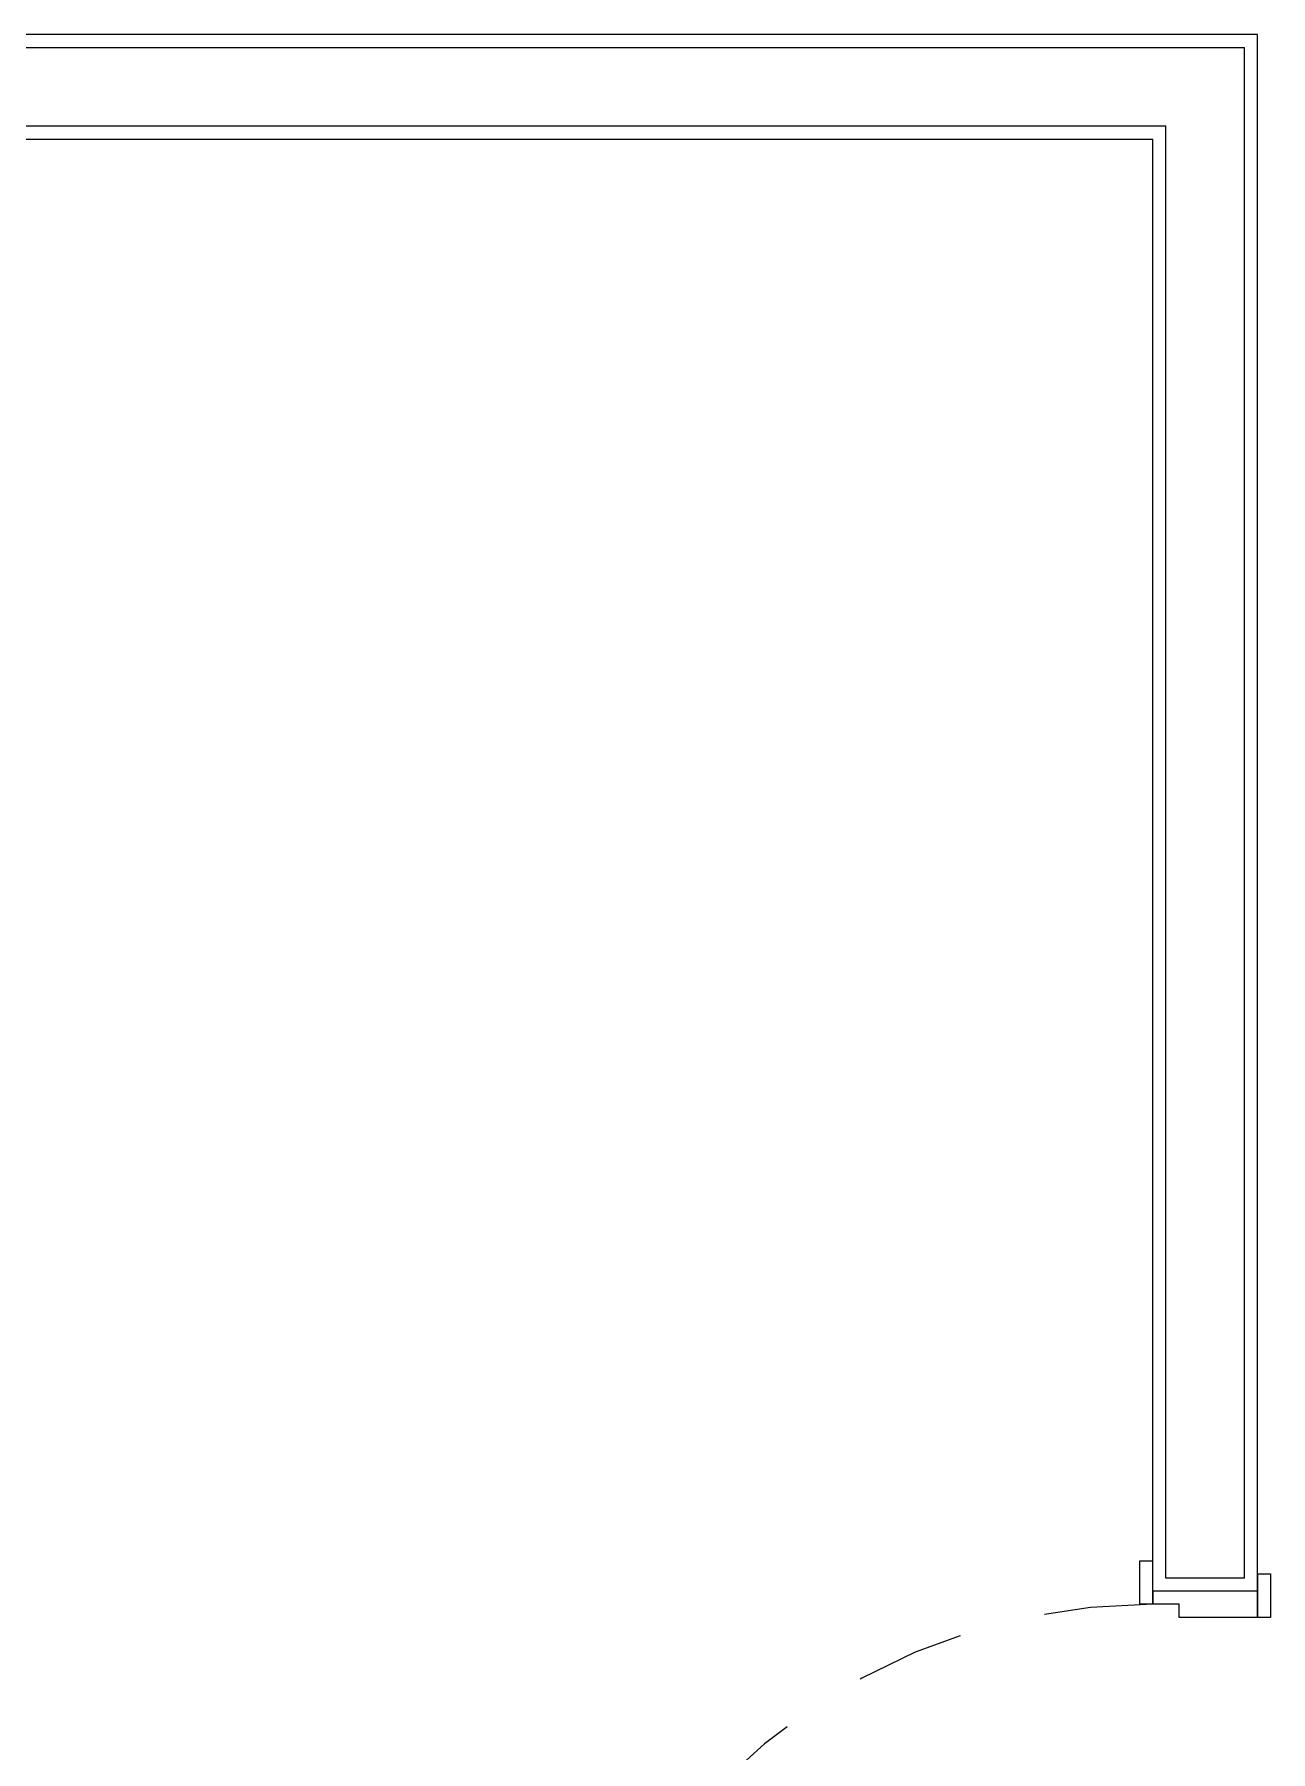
# Model space of a CAD drawing. Header units: millimetres. Extents: x 188.6 to 263.2, y 40.1 to 120.1.
# Drawn here: x 193.024 to 194.441, y 83.651 to 85.62 of the extents above; entities that cross this region are included whole.
import ezdxf

# ---------------------------------------------------------------- set-up
doc = ezdxf.new("R2010")
doc.units = ezdxf.units.MM
doc.linetypes.add('XREF-TIPO$0$HIDDEN2', pattern=[0.1875, 0.125, -0.0625])
doc.layers.add('ARQ', color=8, linetype='Continuous')

# ---------------------------------------------------------------- blocks, each defined once
blk = doc.blocks.new('XREF-TIPO$0$PORTA 70')
at = {"color": 0}
for p, q in [((36.2665, 23.8835), (36.2815, 23.8835)), ((36.2665, 23.8335), (36.2665, 23.8835)), ((36.2815, 23.8335), (36.2815, 23.8835)), ((36.4015, 23.8685), (36.4165, 23.8685)), ((36.4015, 23.8685), (36.4015, 23.8185)), ((36.4165, 23.8685), (36.4165, 23.8185)), ((36.2815, 23.8485), (36.2815, 23.8335)), ((36.4015, 23.8485), (36.2815, 23.8485)), ((36.4015, 23.8185), (36.4015, 23.8485)), ((36.2815, 23.8335), (36.2665, 23.8335)), ((36.3115, 23.8335), (36.2815, 23.8335)), ((36.3115, 23.8185), (36.3115, 23.8335)), ((36.4015, 23.8185), (36.3115, 23.8185)), ((36.4165, 23.8185), (36.4015, 23.8185)), ((36.3115, 23.1485), (36.4015, 23.1485)), ((36.3115, 23.1335), (36.3115, 23.1485)), ((36.4015, 23.1485), (36.4165, 23.1485)), ((36.4015, 23.1185), (36.4015, 23.1485)), ((36.4015, 23.1485), (36.4015, 23.0985)), ((36.4165, 23.1485), (36.4165, 23.0985)), ((36.2665, 23.0835), (36.2665, 23.1335)), ((36.2815, 23.1335), (36.3115, 23.1335)), ((36.2815, 23.0835), (36.2815, 23.1335)), ((36.2815, 23.1185), (36.4015, 23.1185)), ((36.4165, 23.0985), (36.4015, 23.0985)), ((36.2815, 23.0835), (36.2665, 23.0835))]:
    blk.add_line(p, q, dxfattribs=at)
blk.add_lwpolyline([(36.2815, 23.1635), (36.2815, 23.1335), (35.5815, 23.1335), (35.5815, 23.1635)], close=True, dxfattribs=at)
at = {"color": 0, "linetype": 'XREF-TIPO$0$HIDDEN2'}
blk.add_arc((36.2815, 23.1335), 0.7, 90, 180, dxfattribs=at)
blk = doc.blocks.new('A$C0BE265FA')
at = {"layer": 'ARQ'}
for p, q in [((-16.895, -2.2749), (-20.01, -2.275)), ((-16.895, -4.0749), (-16.895, -2.2749)), ((-20.025, -2.2899), (-16.91, -2.2899)), ((-16.91, -4.0449), (-16.91, -2.2899)), ((-20.67, -2.3799), (-17, -2.3799)), ((-17, -4.0449), (-17, -2.3799)), ((-20.6551, -2.3949), (-17.015, -2.3949)), ((-17.015, -4.0749), (-17.015, -2.3949)), ((-16.91, -4.0449), (-17, -4.0449))]:
    blk.add_line(p, q, dxfattribs=at)
blk.add_blockref('XREF-TIPO$0$PORTA 70', (-53.2965, -27.9084), dxfattribs=at)

msp = doc.modelspace()

# ---------------------------------------------------------------- block references
at = {"layer": 'ARQ'}
msp.add_blockref('A$C0BE265FA', (211.3213, 87.8947), dxfattribs=at)

doc.saveas('drawing.dxf')
